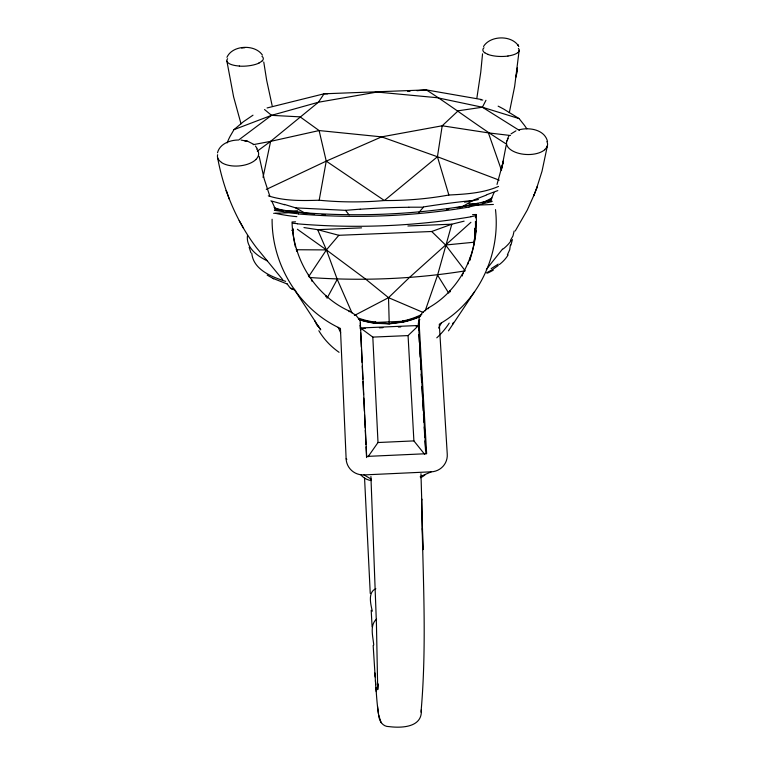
<?xml version="1.0" encoding="UTF-8"?>
<svg xmlns="http://www.w3.org/2000/svg" width="765" height="765" viewBox="0 0 765 765"><rect width="100%" height="100%" fill="white"/><g stroke="black" fill="none" stroke-linecap="round" stroke-linejoin="round"><path stroke-width="1.15" d="M510.389 244.934L509.719 249.782L507.377 254.793M360.286 319.789A87.248 82.448 3.2 0 0 375.06 323.021L389.232 323.624L388.524 297.671L409.696 277.265L470.915 222.309M472.588 214.64L476.146 214.496A119.034 112.073 0.8 0 1 476.05 230.762L474.816 236.146L474.941 233.574A112.866 106.392 1.2 0 1 473.65 245.182M482.543 53.837L480.755 72.197L476.901 97.853M519.167 50.241L514.644 86.493L509.327 112.618M375.414 680.592C376.351 692.115 376.82 703.723 378.704 715.141C379.038 720.898 382.691 726.788 389.117 726.616C401.816 728.213 422.663 727.429 421.305 709.815M421.008 712.158C427.319 641.29 422.414 569.896 421.678 498.876L422.902 549.643L422.452 528.347L422.481 530.059M359.607 319.827A87.191 82.4 3.2 0 0 375.051 323.27L375.252 321.788M514.137 231.059L512.942 235.993L510.427 240.42M247.468 235.582C245.852 247.927 257.671 256.218 267.348 260.913M517.322 68.181L516.126 76.988L517.37 67.798M418.627 330.088L418.952 320.392A9.151 8.759 8.2 0 1 419.277 317.551L422.357 312.617L428.601 307.788A87.851 82.936 2.9 0 0 450.011 290.757L451.685 288.854A103.724 97.757 1.9 0 0 462.691 273.497L462.901 273.229A114.167 107.502 1.2 0 0 468.448 261.936L470.552 256.485A114.167 107.502 1.2 0 0 476.05 230.762M419.067 322.256L418.503 326.148L416.131 326.253M498.522 186.421C482.906 193.191 465.636 194.157 448.873 195.018L437.437 156.749L442.208 125.785L458.206 110.782L482.39 107.234L519.119 118.604L524.274 125.116A126.942 36.892 28.3 0 1 526.808 128.807M428.457 308.725L428.601 307.788M506.153 145.417L501.486 169.524M268.305 195.85C284.704 201.128 302.175 200.736 319.187 200.229L326.244 161.128L319.11 130.557L300.109 116.863L271.527 115.343L233.985 129.639L229.988 136.543A127.172 40.746 -31.7 0 0 227.167 142.921M449.772 291.924L450.011 290.757M449.925 291.867L450.203 290.499M263.026 177.375L270.609 141.362L318.412 102.242L324.073 93.799L426.325 89.907L481.29 99.479M462.213 275.706L462.433 274.712M462.529 274.31L462.701 273.507M462.328 275.83L462.462 275.237M462.682 274.233L462.901 273.229M475.409 217.824L476.146 214.496M467.989 263.973L468.448 261.936M469.634 260.483L470.073 258.56M470.169 258.149L470.552 256.485M501.773 168.252L503.494 160.774L497.011 184.441M217.499 152.799C219.622 144.04 229.567 140.225 237.743 140.014M547.061 146.765L547.396 145.79L542.012 171.245L536.667 188.171M510.944 245.135L512.407 239.56M425.206 310.781L437.57 275.161L451.809 224.193L464.106 221.152M378.407 684.015L377.719 689.648L376.428 623.58L370.92 476.538M226.947 57.327C232.455 44.867 255.051 44.035 262.424 55.099M506.774 141.372L507.147 140.416M534.228 194.578L527.267 210.059L515.256 230.954M494.027 192.57L490.413 201.109M453.54 322.352L453.263 322.887M238.594 140.052L271.527 115.343L318.412 102.242L377.069 92.049L437.197 97.71L482.39 107.234L485.966 100.291M508.868 136.151L507.405 138.905M453.129 323.155L452.564 324.236M483.528 46.493C490.212 35.458 511.173 34.913 518.354 45.709L517.857 44.772L518.785 46.464M327.047 298.254L337.241 279.349L326.406 249.916L317.647 229.663L303.954 227.568M438.603 328.07L441.434 322.887C479.712 300.023 500.549 253.473 495.49 209.61M419.822 319.521L418.646 322.075A9.056 8.673 8.3 0 0 418.331 324.876M308.783 276.423L326.406 249.916L338.838 235.295L431.709 231.499L451.809 224.193L407.879 225.981M448.472 330.863L474.635 291.656M367.955 456.858L378.006 442.524L372.813 337.097L360.449 327.984L360.564 330.413M502.548 249.027L486.349 269.414M418.914 212.45L423.408 207.2L408.806 207.2M372.813 337.097L408.07 335.586L418.598 325.498L425.923 453.693M261.965 61.171L262.529 60.578A18.37 6.483 -3.5 0 0 261.955 56.266M233.985 129.639L243.423 121.721L252.995 115.19M544.766 149.73L543.791 150.485A20.559 10.825 2.5 0 1 519.234 153.459A20.559 10.825 2.5 0 1 506.736 141.353M499.191 180.138L437.437 156.749L384.393 200.535A291.79 240.143 -5.1 0 1 319.187 200.22M510.991 133.904L515.945 130.844M257.289 151.154L270.609 141.362L319.11 130.557L381.62 136.868L437.437 156.749M498.302 264.107L491.187 268.62M493.043 269.204L498.273 265.484M462.242 206.818L473.21 200.22L485.985 195.247M441.434 322.887L439.301 324.236L447.257 454.276A17.069 16.715 15.6 0 1 431.24 471.842L420.224 476.614M486.416 272.952L492.306 269.663M376.59 619.115C369.371 625.091 373.1 636.805 373.731 644.991M354.386 315.486L388.524 297.671L423.351 312.541M482.533 202.868L492.029 197.982M266.277 189.433L326.244 161.128L381.62 136.868L442.208 125.785L488.395 132.881L510.494 135.501M492.077 201.224L486.005 201.472L483.834 202.39M482.371 202.993L483.098 202.687M491.57 199.655L485.861 201.453M491.771 201.644L468.945 206.98M375.854 588.744C367.563 592.158 370.738 604.36 372.316 611.178M486.005 201.472L467.186 205.565M484.934 201.769L482.753 202.343M267.081 107.961L324.073 93.799L327.63 93.827M519.062 129.84C529.265 127 544.843 129.648 547.52 141.563M467.358 205.546L493.387 204.456M467.3 205.556L467.186 205.584A296.495 127.602 -1.4 0 1 300.033 212.402M253.234 144.662L270.609 141.362M475.514 215.816L470.972 216.619M358.45 319.034A65.752 37.753 8.1 0 0 374.248 322.514L404.121 321.224A65.742 38.298 -10.4 0 0 420.626 315.945M374.248 322.495L389.232 323.624L404.121 321.224M309.29 277.485C361.223 281.147 413.827 279.139 465.235 270.858L445.574 245.01L431.709 231.499M389.232 323.624L403.27 321.816A86.904 82.123 2.9 0 0 420.482 316.136M419.287 316.901A86.847 82.075 2.9 0 1 403.251 322.075L389.213 323.882L375.051 323.27M445.574 245.01L474.243 242.209A106.775 84.093 61.5 0 0 475.438 221.448M241.606 48.004L244.81 47.707M284.245 204.379L295.663 207.87L345.503 210.337L360.21 209.161M407.678 91.465L410.011 91.274M417.002 90.691L426.325 89.907C453.463 107.282 478.976 127.028 506.353 144.03M378.006 442.524L413.894 440.898L424.632 454.286M272.101 219.239C271.757 264.671 298.943 309.414 340.435 328.462L346.134 458.857A17.088 16.773 -0.7 0 0 363.968 474.922L431.24 471.814M360.449 327.984L418.598 325.498M361.635 328.587L365.192 328.434M379.402 327.822L382.959 327.669M398.364 327.018L400.736 326.913M274.31 210.012L281.147 210.012M286.234 211.216L297.547 210.758M468.926 203.844L477.915 203.48M273.65 213.33L300.09 212.335M295.577 221.831L292.02 221.974A115.735 108.907 4.8 0 0 296.418 248.816L296.763 251.341M361.577 227.865L317.647 229.663L338.838 235.295M296.16 249.744L326.406 249.916L365.622 279.101L388.524 297.671M480.611 99.861L482.772 100.043M297.442 223.676L292.737 223.237M300.071 212.316L286.942 210.805L274.539 208.405M298.579 213.865L274.731 210.394M241.099 140.091L247.755 141.286L253.531 144.25M291.704 230.275L293.244 230.59M244.341 140.531L247.363 141.343L244.523 140.569M295.653 290.624L290.107 287.879L286.818 283.48M285.67 281.357C271.977 276.987 253.301 269.825 251.771 253.234M287.028 283.93L272.971 278.384M283.299 210.748L281.864 210.26M274.157 207.487L279.531 209.84M296.438 248.816A112.99 106.345 4.6 0 0 307.09 272.885L311.699 279.808A103.667 97.662 4 0 0 324.331 294.219L326.215 295.969A88.195 83.261 3.2 0 0 349.07 310.982L356.002 315.314L359.722 320.038A9.17 8.797 -0.5 0 1 360.353 322.887L366.665 456.418L426.631 453.702L418.952 320.392M295.663 207.87L305.034 213.119M267.157 275.104L273.679 278.776M371.35 479.215L363.968 474.883M346.134 458.857L346.861 459.296M482.39 107.234L519.416 130.452M221.41 162.476L222.577 163.174A20.674 10.959 -4.7 0 0 243.146 165.374A20.693 10.978 -4.4 0 0 255.873 159.55M326.244 161.128L384.393 200.535A291.905 239.043 6.2 0 0 448.864 195.018M519.119 118.604L503.867 109.175A52.039 6.483 22.2 0 0 498.139 106.153M484.8 52.842L484.159 52.336A18.264 6.416 0.5 0 1 483.977 47.717M297.384 229.27L326.406 249.916M264.537 109.529L271.527 115.343M282.715 279.665L256.399 247.611C236.481 221.286 223.514 190.093 217.623 157.686M345.503 210.337L349.098 214.917M255.434 146.048L257.26 148.687M257.442 150.179L257.996 151.116A20.77 10.968 -4.6 0 1 255.826 159.531M294.123 289.237L320.745 329.878L318.23 326.005M218.513 159.675L218.015 158.785A20.789 10.968 -4.6 0 1 217.633 154.721M437.57 275.161L448.72 293.119M243.528 228.276L239.206 220.597M381.133 722.715L378.704 715.141M275.696 209.849L271.948 201.491M338.168 327.305L340.626 332.651M337.241 279.349L351.929 312.789M269.863 196.251L264.193 178.943L259.153 156.385M226.641 191.757L226.182 190.504L229.414 199.369M488.395 132.881L501.553 170.48M249.161 247.258L250.882 252.756M402.801 320.611L403.251 322.075M241.023 123.834L233.602 96.849L226.899 61.152M272.158 105.685L266.66 80.268L263.762 62.013M377.499 706.238L378.398 713.63M308.372 274.912L308.467 275.725M311.47 279.55L311.556 280.344M311.699 279.808L311.852 281.195M326.263 296.552L326.311 297.126M326.005 295.73L326.062 296.504M373.167 645.478L375.175 676.929M375.902 687.305L376.208 691.598M374.888 672.99L375.711 684.713M418.885 334.573L419.335 342.443M419.593 346.947L420.176 357.102M420.377 360.497L420.893 369.572M421.152 374.114L421.611 382.089M421.878 386.66L422.471 396.959M422.663 400.401L423.265 410.757M423.456 414.209L423.925 422.299M424.193 426.937L424.785 437.379M424.986 440.87L425.522 450.203M408.07 335.586L413.894 440.898M371.188 610.279L372.106 626.793M370.25 593.41L364.561 478.125M360.669 332.737L361.348 347.052M361.463 349.385L362.075 362.505M362.247 366.033L362.859 379.144M362.973 381.486L363.585 394.597M363.757 398.135L364.37 411.226M364.542 414.773L365.163 427.865M365.268 430.236L365.947 444.503M366.053 446.875L366.559 457.575M360.42 328.52L360.363 327.363A9.075 8.702 -0.5 0 0 360.057 325.441M349.07 310.982L349.098 311.728M420.97 473.717L421.725 500.09M474.979 228.305L474.941 233.574M360.353 322.887L360.449 328.701M270.848 200.851A73.631 9.075 18.1 0 1 284.58 204.762M423.485 206.933A222.892 50.624 -10.5 0 1 472.426 200.516M360.248 209.247A208.004 54.449 -2.8 0 1 408.768 207.286M486.406 194.874A70.715 7.583 -23.3 0 1 497.814 190.609M471.077 216.772A305.924 131.647 -1.4 0 1 297.356 223.82M469.012 207.066A301.448 129.601 -1.4 0 1 298.541 213.961M475.17 228.859A95.443 74.865 -61.5 0 1 474.29 240.832M376.122 322.199A71.776 69.72 23.4 0 1 358.9 318.25M421.783 314.396A71.881 68.974 -40.6 0 1 402.371 321.08M295.395 246.846A105.226 86.196 -66.2 0 1 292.699 228.945M474.224 242.199A97.404 78.68 78.9 0 1 469.538 260.712M292.899 230.428A94.621 70.131 57.9 0 1 292.813 228.945M292.928 230.552A114.425 107.788 4.8 0 1 292.842 228.687M475.18 228.094A117.753 110.973 0.8 0 1 474.816 236.146M296.868 216.658A87.688 37.131 -1.6 0 1 275.63 213.359M339.067 352.311A74.712 64.882 5 0 1 318.842 330.7M317.58 326.167A74.004 55.615 19 0 1 314.616 320.42M449.189 323.136A74.75 57.815 -18 0 1 436.786 337.834M425.158 474.683A16.428 16.371 16.9 0 1 420.406 477.723M371.341 480.592A16.438 16.275 -11.3 0 1 360.678 474.663M467.205 205.785A480.133 416.342 1.7 0 1 456.963 207.688M448.73 209.075A480.133 416.342 1.7 0 1 446.664 209.4M325.221 214.774A480.133 416.342 1.7 0 1 322.075 214.563M314.731 213.98A480.133 416.342 1.7 0 1 300.062 212.536M478.431 199.531A92.183 31.738 -3.4 0 1 464.537 202.161M508.103 254.898A55.615 31.661 -4.4 0 1 499.392 264.537M493.282 270.169A87.105 56.027 -0.1 0 1 487.525 273.115M511.144 240.535A56.534 31.556 -4 0 1 503.121 248.988M507.099 140.406A20.588 10.863 3.1 0 1 508.256 138.618M546.975 146.756A20.607 10.681 1.6 0 1 544.584 149.672M546.899 141.554A20.674 10.834 2.5 0 1 547.386 145.79M261.812 61.152A18.312 6.369 -4 0 1 258.914 62.96M259.106 63.036A18.37 6.483 -3.5 0 1 239.33 66.134M239.522 66.039A18.312 6.407 -3.3 0 1 227.607 58.695M488.213 54.382A18.217 6.292 1 0 1 484.962 52.823M507.998 56.055A18.178 6.359 0.6 0 1 488.003 54.449M518.374 48.377A18.284 6.416 0.5 0 1 517.828 52.661M517.742 52.642A18.217 6.34 0.3 0 1 507.931 55.998M256.696 149.146A20.703 11.006 -5.2 0 1 257.011 149.5M221.563 162.371A20.712 10.796 -3.8 0 1 218.618 159.646M293.377 289.342A6.455 3.653 -56 0 1 290.977 288.204M537.097 187.042L533.798 195.716L537.097 187.042"/></g></svg>
